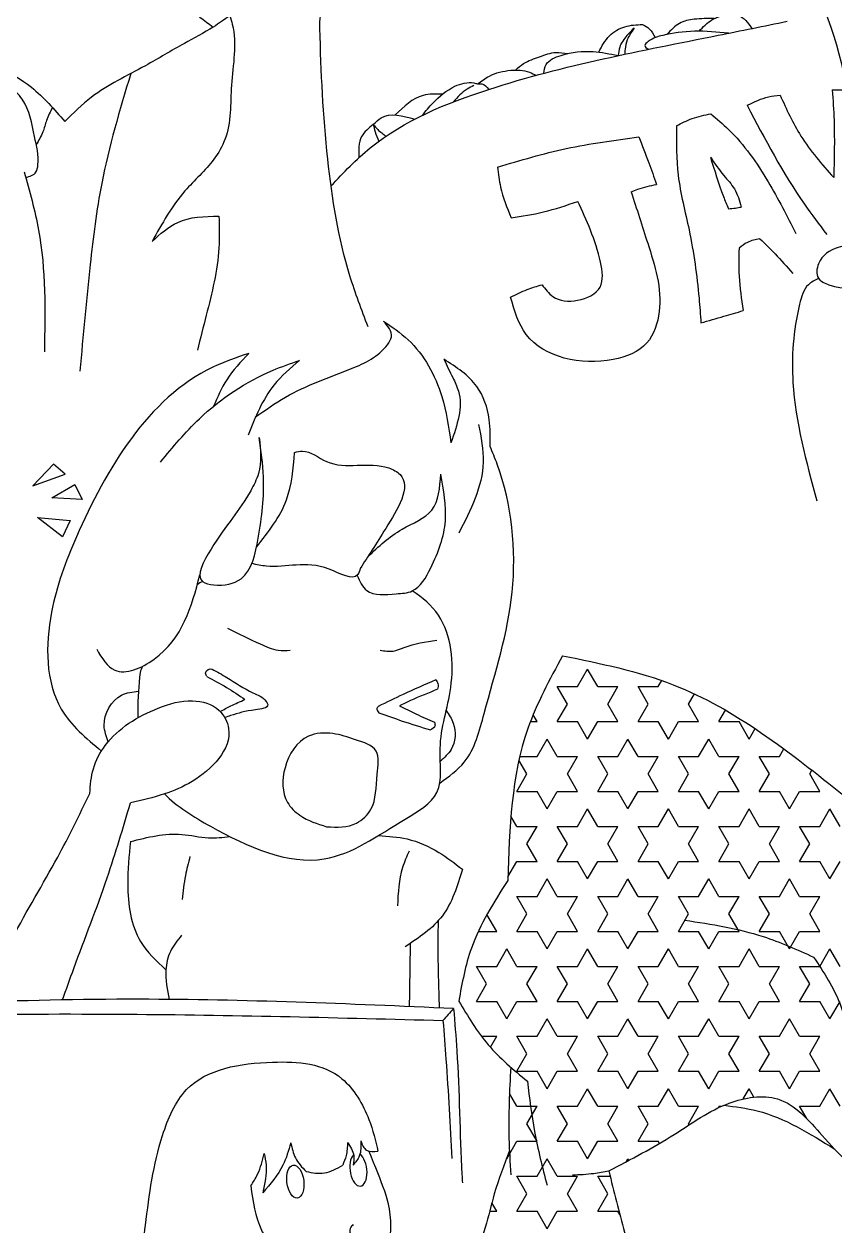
# Model space of a CAD drawing. Header units: inches. Extents: x -573 to 160, y -1 to 711.
# Drawn here: x 9.385 to 11.041, y 5.058 to 7.513 of the extents above; entities that cross this region are included whole.
import ezdxf

# ---------------------------------------------------------------- set-up
doc = ezdxf.new("R2010")
doc.units = ezdxf.units.IN
doc.header["$MEASUREMENT"] = 0
doc.layers.add('HarbyDwg', color=5, linetype='Continuous')

msp = doc.modelspace()

# ---------------------------------------------------------------- linework, layer by layer
at = {"layer": 'HarbyDwg'}
for p, q in [((9.44497, 6.61439), (9.40256, 6.57022)), ((9.46849, 6.59373), (9.44497, 6.61439)), ((9.40256, 6.57022), (9.46849, 6.59373)), ((9.4414, 6.54565), (9.4888, 6.57307)), ((9.4888, 6.57307), (9.50341, 6.54208)), ((9.50341, 6.54208), (9.4414, 6.54565)), ((9.41254, 6.5054), (9.47882, 6.49934)), ((9.46314, 6.46622), (9.41254, 6.5054)), ((9.47882, 6.49934), (9.46314, 6.46622))]:
    msp.add_line(p, q, dxfattribs=at)
at = {"layer": 'HarbyDwg', "linetype": 'Continuous'}
for p, q in [((10.51508, 6.16008), (10.5357, 6.1958)), ((10.55633, 6.16008), (10.5357, 6.1958)), ((10.68008, 6.16008), (10.68714, 6.17231)), ((10.47383, 6.16008), (10.51508, 6.16008)), ((10.49445, 6.12435), (10.47383, 6.16008)), ((10.55633, 6.16008), (10.59758, 6.16008)), ((10.57695, 6.12435), (10.59758, 6.16008)), ((10.63883, 6.16008), (10.68008, 6.16008)), ((10.65945, 6.12435), (10.63883, 6.16008)), ((10.74195, 6.12435), (10.75391, 6.14506)), ((10.47383, 6.08863), (10.49445, 6.12435)), ((10.59758, 6.08863), (10.57695, 6.12435)), ((10.63883, 6.08863), (10.65945, 6.12435)), ((10.76258, 6.08863), (10.74195, 6.12435)), ((10.43258, 6.08863), (10.42458, 6.10248)), ((10.80383, 6.08863), (10.81726, 6.11189)), ((10.41907, 6.08863), (10.43258, 6.08863)), ((10.47383, 6.08863), (10.51508, 6.08863)), ((10.5357, 6.05291), (10.51508, 6.08863)), ((10.5357, 6.05291), (10.55633, 6.08863)), ((10.55633, 6.08863), (10.59758, 6.08863)), ((10.63883, 6.08863), (10.68008, 6.08863)), ((10.7007, 6.05291), (10.68008, 6.08863)), ((10.7007, 6.05291), (10.72133, 6.08863)), ((10.72133, 6.08863), (10.76258, 6.08863)), ((10.80383, 6.08863), (10.84508, 6.08863)), ((10.8657, 6.05291), (10.84508, 6.08863)), ((10.8657, 6.05291), (10.87792, 6.07407)), ((10.43258, 6.01718), (10.4532, 6.05291)), ((10.47383, 6.01718), (10.4532, 6.05291)), ((10.59758, 6.01718), (10.6182, 6.05291)), ((10.63883, 6.01718), (10.6182, 6.05291)), ((10.76258, 6.01718), (10.7832, 6.05291)), ((10.80383, 6.01718), (10.7832, 6.05291)), ((10.39731, 6.01718), (10.43258, 6.01718)), ((10.47383, 6.01718), (10.51508, 6.01718)), ((10.49445, 5.98146), (10.51508, 6.01718)), ((10.55633, 6.01718), (10.59758, 6.01718)), ((10.57695, 5.98146), (10.55633, 6.01718)), ((10.63883, 6.01718), (10.68008, 6.01718)), ((10.65945, 5.98146), (10.68008, 6.01718)), ((10.72133, 6.01718), (10.76258, 6.01718)), ((10.74195, 5.98146), (10.72133, 6.01718)), ((10.80383, 6.01718), (10.84508, 6.01718)), ((10.82445, 5.98146), (10.84508, 6.01718)), ((10.88633, 6.01718), (10.92758, 6.01718)), ((10.90695, 5.98146), (10.88633, 6.01718)), ((10.92758, 6.01718), (10.9366, 6.03282)), ((10.41195, 5.98146), (10.39562, 6.00975)), ((10.39133, 5.94574), (10.41195, 5.98146)), ((10.51508, 5.94574), (10.49445, 5.98146)), ((10.55633, 5.94574), (10.57695, 5.98146)), ((10.68008, 5.94574), (10.65945, 5.98146)), ((10.72133, 5.94574), (10.74195, 5.98146)), ((10.84508, 5.94574), (10.82445, 5.98146)), ((10.88633, 5.94574), (10.90695, 5.98146)), ((10.98945, 5.98146), (10.99395, 5.98924)), ((11.01008, 5.94574), (10.98945, 5.98146)), ((10.39133, 5.94574), (10.43258, 5.94574)), ((10.4532, 5.91001), (10.43258, 5.94574)), ((10.4532, 5.91001), (10.47383, 5.94574)), ((10.47383, 5.94574), (10.51508, 5.94574)), ((10.55633, 5.94574), (10.59758, 5.94574)), ((10.6182, 5.91001), (10.59758, 5.94574)), ((10.6182, 5.91001), (10.63883, 5.94574)), ((10.63883, 5.94574), (10.68008, 5.94574)), ((10.72133, 5.94574), (10.76258, 5.94574)), ((10.7832, 5.91001), (10.76258, 5.94574)), ((10.7832, 5.91001), (10.80383, 5.94574)), ((10.80383, 5.94574), (10.84508, 5.94574)), ((10.88633, 5.94574), (10.92758, 5.94574)), ((10.9482, 5.91001), (10.92758, 5.94574)), ((10.9482, 5.91001), (10.96883, 5.94574)), ((10.96883, 5.94574), (11.01008, 5.94574)), ((10.39133, 5.87429), (10.37923, 5.89524)), ((10.51508, 5.87429), (10.5357, 5.91001)), ((10.55633, 5.87429), (10.5357, 5.91001)), ((10.68008, 5.87429), (10.7007, 5.91001)), ((10.72133, 5.87429), (10.7007, 5.91001)), ((10.84508, 5.87429), (10.8657, 5.91001)), ((10.88633, 5.87429), (10.8657, 5.91001)), ((11.01008, 5.87429), (11.0307, 5.91001)), ((11.05133, 5.87429), (11.0307, 5.91001)), ((10.39133, 5.87429), (10.43258, 5.87429)), ((10.41195, 5.83857), (10.43258, 5.87429)), ((10.47383, 5.87429), (10.51508, 5.87429)), ((10.49445, 5.83857), (10.47383, 5.87429)), ((10.55633, 5.87429), (10.59758, 5.87429)), ((10.57695, 5.83857), (10.59758, 5.87429)), ((10.63883, 5.87429), (10.68008, 5.87429)), ((10.65945, 5.83857), (10.63883, 5.87429)), ((10.72133, 5.87429), (10.76258, 5.87429)), ((10.74195, 5.83857), (10.76258, 5.87429)), ((10.80383, 5.87429), (10.84508, 5.87429)), ((10.82445, 5.83857), (10.80383, 5.87429)), ((10.88633, 5.87429), (10.92758, 5.87429)), ((10.90695, 5.83857), (10.92758, 5.87429)), ((10.96883, 5.87429), (11.01008, 5.87429)), ((10.98945, 5.83857), (10.96883, 5.87429)), ((10.43258, 5.80284), (10.41195, 5.83857)), ((10.47383, 5.80284), (10.49445, 5.83857)), ((10.59758, 5.80284), (10.57695, 5.83857)), ((10.63883, 5.80284), (10.65945, 5.83857)), ((10.76258, 5.80284), (10.74195, 5.83857)), ((10.80383, 5.80284), (10.82445, 5.83857)), ((10.92758, 5.80284), (10.90695, 5.83857)), ((10.96883, 5.80284), (10.98945, 5.83857)), ((10.37305, 5.77118), (10.39133, 5.80284)), ((10.39133, 5.80284), (10.43258, 5.80284)), ((10.47383, 5.80284), (10.51508, 5.80284)), ((10.5357, 5.76712), (10.51508, 5.80284)), ((10.5357, 5.76712), (10.55633, 5.80284)), ((10.55633, 5.80284), (10.59758, 5.80284)), ((10.63883, 5.80284), (10.68008, 5.80284)), ((10.7007, 5.76712), (10.68008, 5.80284)), ((10.7007, 5.76712), (10.72133, 5.80284)), ((10.72133, 5.80284), (10.76258, 5.80284)), ((10.80383, 5.80284), (10.84508, 5.80284)), ((10.8657, 5.76712), (10.84508, 5.80284)), ((10.8657, 5.76712), (10.88633, 5.80284)), ((10.88633, 5.80284), (10.92758, 5.80284)), ((10.96883, 5.80284), (11.01008, 5.80284)), ((11.0307, 5.76712), (11.01008, 5.80284)), ((11.0307, 5.76712), (11.05133, 5.80284)), ((10.43258, 5.7314), (10.4532, 5.76712)), ((10.47383, 5.7314), (10.4532, 5.76712)), ((10.59758, 5.7314), (10.6182, 5.76712)), ((10.63883, 5.7314), (10.6182, 5.76712)), ((10.76258, 5.7314), (10.7832, 5.76712)), ((10.80383, 5.7314), (10.7832, 5.76712)), ((10.92758, 5.7314), (10.9482, 5.76712)), ((10.96883, 5.7314), (10.9482, 5.76712)), ((10.39133, 5.7314), (10.43258, 5.7314)), ((10.41195, 5.69567), (10.39133, 5.7314)), ((10.47383, 5.7314), (10.51508, 5.7314)), ((10.49445, 5.69567), (10.51508, 5.7314)), ((10.55633, 5.7314), (10.59758, 5.7314)), ((10.57695, 5.69567), (10.55633, 5.7314)), ((10.63883, 5.7314), (10.68008, 5.7314)), ((10.65945, 5.69567), (10.68008, 5.7314)), ((10.72133, 5.7314), (10.76258, 5.7314)), ((10.74195, 5.69567), (10.72133, 5.7314)), ((10.80383, 5.7314), (10.84508, 5.7314)), ((10.82445, 5.69567), (10.84508, 5.7314)), ((10.88633, 5.7314), (10.92758, 5.7314)), ((10.90695, 5.69567), (10.88633, 5.7314)), ((10.96883, 5.7314), (11.01008, 5.7314)), ((10.98945, 5.69567), (11.01008, 5.7314)), ((10.35008, 5.65995), (10.33025, 5.69429)), ((10.39133, 5.65995), (10.41195, 5.69567)), ((10.51508, 5.65995), (10.49445, 5.69567)), ((10.55633, 5.65995), (10.57695, 5.69567)), ((10.68008, 5.65995), (10.65945, 5.69567)), ((10.72133, 5.65995), (10.74195, 5.69567)), ((10.84508, 5.65995), (10.82445, 5.69567)), ((10.88633, 5.65995), (10.90695, 5.69567)), ((11.01008, 5.65995), (10.98945, 5.69567)), ((10.31258, 5.65995), (10.35008, 5.65995)), ((10.39133, 5.65995), (10.43258, 5.65995)), ((10.4532, 5.62423), (10.43258, 5.65995)), ((10.4532, 5.62423), (10.47383, 5.65995)), ((10.47383, 5.65995), (10.51508, 5.65995)), ((10.55633, 5.65995), (10.59758, 5.65995)), ((10.6182, 5.62423), (10.59758, 5.65995)), ((10.6182, 5.62423), (10.63883, 5.65995)), ((10.63883, 5.65995), (10.68008, 5.65995)), ((10.72133, 5.65995), (10.76258, 5.65995)), ((10.7832, 5.62423), (10.76258, 5.65995)), ((10.7832, 5.62423), (10.80383, 5.65995)), ((10.80383, 5.65995), (10.84508, 5.65995)), ((10.88633, 5.65995), (10.92758, 5.65995)), ((10.9482, 5.62423), (10.92758, 5.65995)), ((10.9482, 5.62423), (10.96883, 5.65995)), ((10.96883, 5.65995), (11.01008, 5.65995)), ((10.35008, 5.5885), (10.3707, 5.62423)), ((10.39133, 5.5885), (10.3707, 5.62423)), ((10.51508, 5.5885), (10.5357, 5.62423)), ((10.55633, 5.5885), (10.5357, 5.62423)), ((10.68008, 5.5885), (10.7007, 5.62423)), ((10.72133, 5.5885), (10.7007, 5.62423)), ((10.84508, 5.5885), (10.8657, 5.62423)), ((10.88633, 5.5885), (10.8657, 5.62423)), ((11.01008, 5.5885), (11.0307, 5.62423)), ((11.05133, 5.5885), (11.0307, 5.62423)), ((10.30883, 5.5885), (10.35008, 5.5885)), ((10.32945, 5.55278), (10.30883, 5.5885)), ((10.39133, 5.5885), (10.43258, 5.5885)), ((10.41195, 5.55278), (10.43258, 5.5885)), ((10.47383, 5.5885), (10.51508, 5.5885)), ((10.49445, 5.55278), (10.47383, 5.5885)), ((10.55633, 5.5885), (10.59758, 5.5885)), ((10.57695, 5.55278), (10.59758, 5.5885)), ((10.63883, 5.5885), (10.68008, 5.5885)), ((10.65945, 5.55278), (10.63883, 5.5885)), ((10.72133, 5.5885), (10.76258, 5.5885)), ((10.74195, 5.55278), (10.76258, 5.5885)), ((10.80383, 5.5885), (10.84508, 5.5885)), ((10.82445, 5.55278), (10.80383, 5.5885)), ((10.88633, 5.5885), (10.92758, 5.5885)), ((10.90695, 5.55278), (10.92758, 5.5885)), ((10.96883, 5.5885), (11.01008, 5.5885)), ((10.98945, 5.55278), (10.96883, 5.5885)), ((10.30883, 5.51705), (10.32945, 5.55278)), ((10.43258, 5.51705), (10.41195, 5.55278)), ((10.47383, 5.51705), (10.49445, 5.55278)), ((10.59758, 5.51705), (10.57695, 5.55278)), ((10.63883, 5.51705), (10.65945, 5.55278)), ((10.76258, 5.51705), (10.74195, 5.55278)), ((10.80383, 5.51705), (10.82445, 5.55278)), ((10.92758, 5.51705), (10.90695, 5.55278)), ((10.96883, 5.51705), (10.98945, 5.55278)), ((10.30883, 5.51705), (10.35008, 5.51705)), ((10.3707, 5.48133), (10.35008, 5.51705)), ((10.3707, 5.48133), (10.39133, 5.51705)), ((10.39133, 5.51705), (10.43258, 5.51705)), ((10.47383, 5.51705), (10.51508, 5.51705)), ((10.5357, 5.48133), (10.51508, 5.51705)), ((10.5357, 5.48133), (10.55633, 5.51705)), ((10.55633, 5.51705), (10.59758, 5.51705)), ((10.63883, 5.51705), (10.68008, 5.51705)), ((10.7007, 5.48133), (10.68008, 5.51705)), ((10.7007, 5.48133), (10.72133, 5.51705)), ((10.72133, 5.51705), (10.76258, 5.51705)), ((10.80383, 5.51705), (10.84508, 5.51705)), ((10.8657, 5.48133), (10.84508, 5.51705)), ((10.8657, 5.48133), (10.88633, 5.51705)), ((10.88633, 5.51705), (10.92758, 5.51705)), ((10.96883, 5.51705), (11.01008, 5.51705)), ((11.0307, 5.48133), (11.01008, 5.51705)), ((11.0307, 5.48133), (11.05133, 5.51705)), ((10.43258, 5.44561), (10.4532, 5.48133)), ((10.47383, 5.44561), (10.4532, 5.48133)), ((10.59758, 5.44561), (10.6182, 5.48133)), ((10.63883, 5.44561), (10.6182, 5.48133)), ((10.76258, 5.44561), (10.7832, 5.48133)), ((10.80383, 5.44561), (10.7832, 5.48133)), ((10.92758, 5.44561), (10.9482, 5.48133)), ((10.96883, 5.44561), (10.9482, 5.48133)), ((10.31905, 5.44561), (10.35008, 5.44561)), ((10.33719, 5.42329), (10.35008, 5.44561)), ((10.39133, 5.44561), (10.43258, 5.44561)), ((10.41195, 5.40988), (10.39133, 5.44561)), ((10.47383, 5.44561), (10.51508, 5.44561)), ((10.49445, 5.40988), (10.51508, 5.44561)), ((10.55633, 5.44561), (10.59758, 5.44561)), ((10.57695, 5.40988), (10.55633, 5.44561)), ((10.63883, 5.44561), (10.68008, 5.44561)), ((10.65945, 5.40988), (10.68008, 5.44561)), ((10.72133, 5.44561), (10.76258, 5.44561)), ((10.74195, 5.40988), (10.72133, 5.44561)), ((10.80383, 5.44561), (10.84508, 5.44561)), ((10.82445, 5.40988), (10.84508, 5.44561)), ((10.88633, 5.44561), (10.92758, 5.44561)), ((10.90695, 5.40988), (10.88633, 5.44561)), ((10.96883, 5.44561), (11.01008, 5.44561)), ((10.98945, 5.40988), (11.01008, 5.44561)), ((10.39133, 5.37416), (10.41195, 5.40988)), ((10.51508, 5.37416), (10.49445, 5.40988)), ((10.55633, 5.37416), (10.57695, 5.40988)), ((10.68008, 5.37416), (10.65945, 5.40988)), ((10.72133, 5.37416), (10.74195, 5.40988)), ((10.84508, 5.37416), (10.82445, 5.40988)), ((10.88633, 5.37416), (10.90695, 5.40988)), ((11.01008, 5.37416), (10.98945, 5.40988)), ((10.39133, 5.37416), (10.43258, 5.37416)), ((10.4532, 5.33844), (10.43258, 5.37416)), ((10.4532, 5.33844), (10.47383, 5.37416)), ((10.47383, 5.37416), (10.51508, 5.37416)), ((10.55633, 5.37416), (10.59758, 5.37416)), ((10.6182, 5.33844), (10.59758, 5.37416)), ((10.6182, 5.33844), (10.63883, 5.37416)), ((10.63883, 5.37416), (10.68008, 5.37416)), ((10.72133, 5.37416), (10.76258, 5.37416)), ((10.7832, 5.33844), (10.76258, 5.37416)), ((10.7832, 5.33844), (10.80383, 5.37416)), ((10.80383, 5.37416), (10.84508, 5.37416)), ((10.88633, 5.37416), (10.92758, 5.37416)), ((10.9482, 5.33844), (10.92758, 5.37416)), ((10.9482, 5.33844), (10.96883, 5.37416)), ((10.96883, 5.37416), (11.01008, 5.37416)), ((10.39133, 5.30271), (10.37625, 5.32883)), ((10.51508, 5.30271), (10.5357, 5.33844)), ((10.55633, 5.30271), (10.5357, 5.33844)), ((10.68008, 5.30271), (10.7007, 5.33844)), ((10.72133, 5.30271), (10.7007, 5.33844)), ((10.85374, 5.31771), (10.8657, 5.33844)), ((10.87552, 5.32144), (10.8657, 5.33844)), ((11.01008, 5.30271), (11.0307, 5.33844)), ((11.05133, 5.30271), (11.0307, 5.33844)), ((10.39133, 5.30271), (10.43258, 5.30271)), ((10.41195, 5.26699), (10.43258, 5.30271)), ((10.47383, 5.30271), (10.51508, 5.30271)), ((10.49445, 5.26699), (10.47383, 5.30271)), ((10.55633, 5.30271), (10.59758, 5.30271)), ((10.57695, 5.26699), (10.59758, 5.30271)), ((10.63883, 5.30271), (10.68008, 5.30271)), ((10.65945, 5.26699), (10.63883, 5.30271)), ((10.72133, 5.30271), (10.76258, 5.30271)), ((10.74195, 5.26699), (10.76258, 5.30271)), ((10.80383, 5.30271), (10.80969, 5.30271)), ((10.80505, 5.3006), (10.80383, 5.30271)), ((10.96883, 5.30271), (11.01008, 5.30271)), ((10.98315, 5.27791), (10.96883, 5.30271)), ((10.43258, 5.23127), (10.41195, 5.26699)), ((10.47383, 5.23127), (10.49445, 5.26699)), ((10.59758, 5.23127), (10.57695, 5.26699)), ((10.63883, 5.23127), (10.65945, 5.26699)), ((10.74314, 5.26494), (10.74195, 5.26699)), ((10.3707, 5.19554), (10.39133, 5.23127)), ((10.39133, 5.23127), (10.43258, 5.23127)), ((10.47383, 5.23127), (10.51508, 5.23127)), ((10.5357, 5.19554), (10.51508, 5.23127)), ((10.5357, 5.19554), (10.55633, 5.23127)), ((10.55633, 5.23127), (10.59758, 5.23127)), ((10.63883, 5.23127), (10.68008, 5.23127)), ((10.68257, 5.22695), (10.68008, 5.23127)), ((10.3707, 5.19554), (10.37009, 5.1966)), ((10.43258, 5.15982), (10.4532, 5.19554)), ((10.47383, 5.15982), (10.4532, 5.19554)), ((10.61469, 5.18946), (10.6182, 5.19554)), ((10.62007, 5.19231), (10.6182, 5.19554)), ((10.39133, 5.15982), (10.43258, 5.15982)), ((10.41195, 5.1241), (10.39133, 5.15982)), ((10.47383, 5.15982), (10.51508, 5.15982)), ((10.49445, 5.1241), (10.51508, 5.15982)), ((10.55633, 5.15982), (10.5817, 5.15982)), ((10.57695, 5.1241), (10.55633, 5.15982)), ((10.39133, 5.08837), (10.41195, 5.1241)), ((10.51508, 5.08837), (10.49445, 5.1241)), ((10.55633, 5.08837), (10.57695, 5.1241)), ((10.33576, 5.08837), (10.35008, 5.08837)), ((10.35008, 5.08837), (10.34023, 5.10543)), ((10.39133, 5.08837), (10.43258, 5.08837)), ((10.4532, 5.05265), (10.43258, 5.08837)), ((10.4532, 5.05265), (10.47383, 5.08837)), ((10.47383, 5.08837), (10.51508, 5.08837)), ((10.55633, 5.08837), (10.59758, 5.08837)), ((10.60145, 5.08166), (10.59758, 5.08837))]:
    msp.add_line(p, q, dxfattribs=at)
at = {"layer": 'HarbyDwg'}
msp.add_ellipse((9.93883, 5.14885), major_axis=(-0.00418, 0.03353), ratio=0.5105693, dxfattribs=at)
msp.add_ellipse((10.06773, 5.17317), major_axis=(-0.00418, 0.03353), ratio=0.5105693, start_param=0.3640889, end_param=5.8683088, dxfattribs=at)
for points in [[(10.08741, 6.89504), (10.05036, 6.99903), (10.00508, 7.23767), (9.98913, 7.50442), (9.98913, 7.51691), (10.05518, 7.62754), (10.19978, 7.69713), (10.46576, 7.77207), (10.74625, 7.8174), (10.846, 7.80443), (10.94317, 7.6917), (11.02002, 7.54159), (11.08762, 7.24568)], [(9.25362, 7.49134), (9.30241, 7.57085), (9.46642, 7.65279), (9.51984, 7.66203), (9.55908, 7.66097), (9.64182, 7.60584), (9.71712, 7.54753), (9.77122, 7.50724)], [(9.80494, 7.53027), (9.77122, 7.50724), (9.71223, 7.47386), (9.63264, 7.4282), (9.5224, 7.36377), (9.46793, 7.31418)], [(9.80494, 7.53027), (9.81013, 7.51284), (9.80852, 7.3884), (9.79521, 7.27784), (9.77254, 7.23722), (9.71342, 7.17242), (9.64625, 7.06921)], [(10.79422, 7.52441), (10.75352, 7.52307), (10.7233, 7.51462), (10.69785, 7.49207)], [(10.76351, 7.49863), (10.78938, 7.52179), (10.82805, 7.53229), (10.84341, 7.53101), (10.8711, 7.50421)], [(9.25362, 7.49134), (9.33175, 7.42989), (9.39984, 7.38419), (9.46793, 7.31418)], [(10.55842, 7.4561), (10.5807, 7.48951), (10.61186, 7.50792), (10.64803, 7.51228)], [(10.6306, 7.50492), (10.61617, 7.49007), (10.60131, 7.46604), (10.59813, 7.44885)], [(10.6306, 7.50492), (10.61661, 7.48089), (10.61224, 7.46189), (10.61164, 7.45175)], [(10.64803, 7.51228), (10.66177, 7.50357), (10.674, 7.48574)], [(10.82329, 7.49453), (10.75389, 7.49855), (10.68924, 7.49018), (10.65976, 7.47779), (10.65272, 7.46942), (10.6599, 7.46182)], [(10.38871, 7.41944), (10.40506, 7.43248), (10.4378, 7.44654), (10.47117, 7.45535), (10.49564, 7.45296)], [(10.44605, 7.41268), (10.4509, 7.43044), (10.48148, 7.44934), (10.54681, 7.45712), (10.59813, 7.44885)], [(10.31108, 7.39098), (10.33514, 7.40698), (10.37867, 7.41882), (10.41698, 7.41499), (10.43048, 7.40849)], [(9.38821, 7.19981), (9.40903, 7.21087), (9.41327, 7.22548), (9.4062, 7.28343), (9.38122, 7.35976), (9.36896, 7.3739), (9.29024, 7.405), (9.24091, 7.39784), (9.20256, 7.37249), (9.18418, 7.34893), (9.17711, 7.32631), (9.17664, 7.30969)], [(9.60271, 7.41221), (9.54336, 7.18759), (9.51986, 7.02187), (9.49889, 6.8041)], [(10.19833, 7.32686), (10.22007, 7.3523), (10.26495, 7.38612), (10.30337, 7.39308), (10.31108, 7.39098)], [(10.31108, 7.39098), (10.31995, 7.39121), (10.33382, 7.37974)], [(10.23932, 7.37012), (10.19994, 7.36764), (10.14271, 7.32771)], [(10.30361, 7.38748), (10.2896, 7.38047), (10.26115, 7.35408)], [(10.86193, 7.34733), (10.90515, 7.36475), (10.92886, 7.36824)], [(10.92886, 7.36824), (10.97138, 7.28461), (11.03831, 7.1996)], [(11.03552, 7.37869), (11.03901, 7.31667), (11.03831, 7.1996)], [(9.44288, 7.34289), (9.43072, 7.31642), (9.42317, 7.29286), (9.40976, 7.26709)], [(10.86193, 7.34733), (10.97878, 7.14512), (11.02431, 7.08354)], [(10.09814, 7.30798), (10.11422, 7.32192), (10.18296, 7.31908)], [(10.7171, 7.30511), (10.74965, 7.3204), (10.78725, 7.3301)], [(10.78725, 7.3301), (10.82364, 7.29797), (10.90431, 7.19127), (10.96132, 7.08578)], [(10.09814, 7.30798), (10.07432, 7.28388), (10.06882, 7.24029)], [(10.09814, 7.30798), (10.10163, 7.29345), (10.10968, 7.27407)], [(10.09814, 7.30798), (10.10708, 7.29794), (10.12412, 7.28425)], [(10.35193, 7.22102), (10.49204, 7.25904), (10.64046, 7.28264)], [(10.64046, 7.28264), (10.66058, 7.23), (10.67658, 7.18591)], [(10.35193, 7.22102), (10.35812, 7.18036), (10.37934, 7.11761)], [(10.78666, 7.24153), (10.81321, 7.16112), (10.82332, 7.13619)], [(10.78666, 7.24153), (10.81388, 7.20424), (10.83545, 7.17662), (10.84961, 7.13956)], [(9.38483, 7.2117), (9.41463, 7.09248), (9.42638, 6.84399)], [(10.62474, 7.17079), (10.6585, 7.06571), (10.68207, 6.92609), (10.65661, 6.862), (10.58778, 6.82808), (10.41054, 6.87897), (10.37848, 6.9553)], [(10.62474, 7.17079), (10.63864, 7.1759), (10.67658, 7.18591)], [(10.37934, 7.11761), (10.44585, 7.12957), (10.51566, 7.15115)], [(10.44284, 6.98095), (10.46482, 6.95684), (10.51518, 6.94904), (10.56128, 6.97598), (10.56199, 7.02703), (10.51566, 7.15115)], [(9.64625, 7.06921), (9.6986, 7.10827), (9.78275, 7.12114)], [(9.78275, 7.12114), (9.78275, 7.05615), (9.75699, 6.91861), (9.73889, 6.84743)], [(10.82332, 7.13619), (10.83792, 7.1375), (10.84961, 7.13956)], [(10.88758, 7.07487), (10.86218, 7.0673), (10.84509, 7.05547)], [(10.88758, 7.07487), (10.91848, 7.04398), (10.95466, 7.00405)], [(10.84509, 7.05547), (10.84509, 6.99855), (10.85353, 6.92803)], [(11.26465, 6.93128), (11.25454, 6.93224), (11.25334, 6.92146), (11.25625, 6.90781), (11.26096, 6.90087), (11.27236, 6.89097), (11.2897, 6.89592), (11.3063, 6.9031), (11.32835, 6.92267), (11.32637, 6.94248), (11.30255, 6.98837), (11.27937, 7.01459), (11.20263, 7.05229), (11.08637, 7.06178), (11.04773, 7.05704), (11.0074, 7.02384), (11.00706, 6.99436), (11.02875, 6.98081), (11.11654, 6.97166), (11.1816, 6.9699), (11.24887, 6.97176)], [(10.37848, 6.9553), (10.41234, 6.97102), (10.44284, 6.98095)], [(11.00753, 6.99363), (10.98658, 6.98084), (10.96876, 6.94131), (10.95515, 6.78095), (11.00395, 6.53926)], [(10.76711, 6.90302), (10.81422, 6.9163), (10.85353, 6.92803)], [(9.85701, 6.71), (9.9188, 6.7514), (10.0535, 6.80962), (10.12703, 6.85838), (10.13504, 6.8744), (10.11868, 6.90667)], [(10.11868, 6.90667), (10.16929, 6.86837), (10.23796, 6.75276), (10.25676, 6.6581)], [(9.84384, 6.84061), (9.77043, 6.81232), (9.49183, 6.46567), (9.44094, 6.31171), (9.4609, 6.11393), (9.54284, 6.02827)], [(9.66341, 6.6187), (9.74301, 6.70711), (9.89337, 6.80613), (9.94719, 6.82636)], [(9.84384, 6.84061), (9.79873, 6.78668), (9.77188, 6.73254)], [(9.94719, 6.82636), (9.8955, 6.77615), (9.84235, 6.67353)], [(10.33684, 6.65033), (10.33483, 6.70579), (10.30953, 6.77299), (10.2423, 6.82863)], [(10.2423, 6.82863), (10.26037, 6.79106), (10.27194, 6.7636), (10.25676, 6.6581)], [(10.31314, 6.69568), (10.32254, 6.61836), (10.27266, 6.47312)], [(9.8653, 6.66859), (9.87383, 6.58825), (9.86287, 6.46288), (9.82808, 6.38033), (9.77224, 6.36789), (9.74955, 6.37495), (9.76672, 6.44057), (9.84772, 6.56017), (9.86341, 6.59504), (9.8653, 6.66859)], [(9.85955, 6.44508), (9.92074, 6.54126), (9.9375, 6.63824)], [(9.9375, 6.63824), (9.95337, 6.64088), (10.00276, 6.61972), (10.12976, 6.6065), (10.15269, 6.59328), (10.12359, 6.48308), (10.07145, 6.40113)], [(10.23376, 5.96293), (10.28385, 6.00559), (10.3245, 6.10506), (10.38168, 6.353), (10.35106, 6.61426), (10.33684, 6.65033)], [(10.065, 6.38723), (10.08478, 6.35616), (10.14449, 6.34953), (10.17749, 6.3553), (10.21548, 6.40258), (10.24533, 6.49874), (10.23604, 6.59357)], [(10.0874, 6.42601), (10.15709, 6.4815), (10.21747, 6.52063), (10.23604, 6.59357)], [(10.07145, 6.40113), (10.0662, 6.38866), (10.00782, 6.39993), (9.87977, 6.4059), (9.84996, 6.41135)], [(9.53319, 6.23633), (9.56996, 6.1936), (9.65033, 6.21582), (9.74399, 6.38814)], [(9.80036, 6.27925), (9.86712, 6.24703), (9.90396, 6.23437), (9.92813, 6.23437)], [(10.11231, 6.23437), (10.13883, 6.23264), (10.16083, 6.23997), (10.22775, 6.25463)], [(10.48478, 6.22307), (10.41389, 6.07456), (10.37282, 5.76407)], [(10.48478, 6.22307), (10.71027, 6.16378), (11.05933, 5.93747)], [(9.75784, 6.18086), (9.75587, 6.18937), (9.7688, 6.1958), (9.76947, 6.19555)], [(9.7688, 6.1958), (9.79919, 6.17837), (9.85201, 6.1475), (9.87941, 6.12957), (9.8824, 6.12309), (9.85749, 6.11263), (9.80667, 6.10068), (9.79461, 6.09666)], [(9.75784, 6.18086), (9.7982, 6.15845), (9.83606, 6.13355)], [(10.22559, 6.1736), (10.15887, 6.14392), (10.10802, 6.11952)], [(10.22559, 6.1736), (10.23013, 6.16611), (10.2295, 6.15449)], [(9.55675, 6.04739), (9.54849, 6.0807), (9.58398, 6.14258), (9.61866, 6.15049)], [(10.2295, 6.15449), (10.17415, 6.13125), (10.15182, 6.12055)], [(9.51909, 5.94173), (9.52655, 5.99224), (9.55082, 6.03991), (9.65875, 6.11602), (9.72903, 6.13107), (9.78342, 6.111), (9.80266, 6.0742), (9.72819, 5.96632), (9.67159, 5.94066), (9.60204, 5.92233)], [(9.7853, 6.10912), (9.80717, 6.1206), (9.83606, 6.13355)], [(10.10802, 6.11952), (10.10537, 6.11384), (10.10955, 6.10669)], [(10.15182, 6.12055), (10.18485, 6.10428), (10.22299, 6.08707)], [(10.10955, 6.10669), (10.15728, 6.08968), (10.21463, 6.07156)], [(10.24698, 6.11099), (10.26145, 6.08519), (10.25713, 6.03152), (10.23506, 6.00786)], [(10.00262, 5.87363), (9.94814, 5.89705), (9.92288, 5.92356), (9.91782, 5.99426), (9.96582, 6.05864), (10.01521, 6.06406), (10.06192, 6.05125), (10.10404, 6.02836), (10.10588, 5.98076), (10.09305, 5.90936), (10.06375, 5.88098), (10.00262, 5.87363)], [(10.22299, 6.08707), (10.22402, 6.07962), (10.21463, 6.07156)], [(9.32234, 5.51654), (9.32447, 5.54408), (9.36118, 5.64601), (9.45354, 5.81166), (9.51909, 5.94173)], [(9.46336, 5.5199), (9.48644, 5.58419), (9.55458, 5.76907), (9.60204, 5.92233)], [(9.60225, 5.84359), (9.59663, 5.75604), (9.62281, 5.63935), (9.67447, 5.58135)], [(9.60225, 5.84359), (9.7071, 5.85815), (9.76185, 5.85116), (9.80475, 5.85366)], [(10.10885, 5.85575), (10.16714, 5.84869), (10.23173, 5.82141), (10.27995, 5.78685)], [(10.17122, 5.82403), (10.15797, 5.79049), (10.14737, 5.71191)], [(9.72372, 5.81286), (9.71434, 5.77379), (9.70809, 5.72535)], [(10.27995, 5.78685), (10.23926, 5.69187), (10.16301, 5.62836)], [(10.37282, 5.76407), (10.29837, 5.6255), (10.2727, 5.51773)], [(10.23042, 5.68123), (10.22994, 5.632), (10.23281, 5.50365)], [(10.73467, 5.68287), (10.89431, 5.64941), (10.9973, 5.60738)], [(9.70652, 5.6519), (9.68385, 5.61908), (9.67447, 5.58135), (9.68151, 5.52098)], [(10.17334, 5.63524), (10.17262, 5.57718), (10.17154, 5.50631)], [(10.9973, 5.60738), (11.05137, 5.51129), (11.08913, 5.37661), (11.13719, 5.29082)], [(10.26205, 5.50237), (10.24037, 5.4779)], [(10.26205, 5.50237), (10.26868, 5.41618), (10.27911, 5.16328), (10.28005, 5.14623)], [(10.2727, 5.51773), (10.33281, 5.42834), (10.41285, 5.35373)], [(10.24037, 5.4779), (10.24646, 5.39874), (10.25864, 5.19571)], [(10.37878, 5.38259), (10.3751, 5.23706), (10.37889, 5.16288)], [(10.41285, 5.35373), (10.4272, 5.2515), (10.45285, 5.14138)], [(10.57902, 5.17076), (10.7125, 5.24513), (10.8248, 5.30891), (10.92356, 5.31784), (11.01474, 5.24333), (11.06821, 5.1885), (11.17098, 5.12394)], [(10.81432, 5.30473), (10.88211, 5.29331), (11.04049, 5.21492)], [(10.07272, 5.23217), (10.06951, 5.20098), (10.05712, 5.18237)], [(10.07272, 5.23217), (10.08423, 5.21277), (10.10761, 5.21069)], [(9.84783, 5.13992), (9.86187, 5.16384), (9.87519, 5.20654)], [(9.92955, 5.22804), (9.91349, 5.18237), (9.87219, 5.12621)], [(9.87519, 5.20654), (9.87907, 5.18237), (9.87219, 5.12621)], [(9.92955, 5.22804), (9.93919, 5.19731), (9.96075, 5.16933)], [(10.04565, 5.22896), (10.04244, 5.2019), (10.03555, 5.18237)], [(10.04565, 5.22896), (10.05804, 5.2019), (10.05712, 5.18237)], [(10.376, 5.21242), (10.34527, 5.1236), (10.32674, 5.05522), (10.27258, 4.91561)], [(9.96075, 5.16933), (9.99838, 5.16658), (10.03555, 5.18237)], [(10.5051, 5.16247), (10.54834, 5.16571), (10.57902, 5.17076)], [(10.57902, 5.17076), (10.61141, 5.0455), (10.66673, 4.87553)], [(9.84783, 5.13992), (9.86991, 5.04935), (9.88237, 5.025), (9.8886, 5.01255), (9.91692, 4.97688), (9.93165, 4.9248), (9.92259, 4.88687), (9.90392, 4.86232)], [(10.05726, 5.06138), (10.05096, 5.05328), (10.05246, 5.03678)]]:
    msp.add_spline(points, degree=3, dxfattribs=at)
for points, knots in [([(10.01169, 7.18282), (10.03744, 7.20986), (10.12567, 7.30253), (10.40065, 7.41367), (10.69203, 7.46754), (10.89615, 7.50931), (10.94317, 7.51893)], [0, 0, 0, 0, 11.1402681, 38.1726387, 86.25327, 100.642467, 100.642467, 100.642467, 100.642467]), ([(11.03552, 7.37869), (11.0425, 7.37909), (11.05277, 7.37968), (11.06273, 7.37767), (11.06591, 7.37688)], [0, 0, 0, 0, 2.0795355, 3.0600935, 3.0600935, 3.0600935, 3.0600935]), ([(10.7171, 7.30511), (10.71694, 7.27138), (10.71661, 7.1995), (10.74737, 7.08423), (10.76143, 6.98334), (10.76601, 6.91976), (10.76711, 6.90302)], [0, 0, 0, 0, 10.075226, 21.4700419, 35.5654564, 40.5951841, 40.5951841, 40.5951841, 40.5951841]), ([(9.67159, 5.94066), (9.69721, 5.91484), (9.80334, 5.84899), (9.98657, 5.76798), (10.13002, 5.87206), (10.24551, 5.93683), (10.22553, 6.04985), (10.26731, 6.16075), (10.25644, 6.29268), (10.19865, 6.34189), (10.17749, 6.3553)], [26.2635891, 26.2635891, 26.2635891, 26.2635891, 37.3674535, 61.5573724, 79.9976443, 88.4381107, 97.4096604, 110.0504026, 125.0575175, 132.3836953, 132.3836953, 132.3836953, 132.3836953]), ([(9.62169, 6.18877), (9.61948, 6.16276), (9.61688, 6.13232), (9.61691, 6.10069), (9.61698, 6.09608)], [0, 0, 0, 0, 7.9066234, 9.2498451, 9.2498451, 9.2498451, 9.2498451]), ([(10.26205, 5.50237), (10.04792, 5.51174), (9.7129, 5.5264), (9.37785, 5.51852), (9.25695, 5.51449)], [0, 0, 0, 0, 64.2687343, 100.5508513, 100.5508513, 100.5508513, 100.5508513]), ([(9.25389, 5.4901), (9.37447, 5.49124), (9.70336, 5.49228), (10.03214, 5.48348), (10.24037, 5.4779)], [27.3515153, 27.3515153, 27.3515153, 27.3515153, 63.5260774, 126.0125293, 126.0125293, 126.0125293, 126.0125293]), ([(9.56934, 4.82278), (9.5695, 4.83335), (9.5698, 4.85306), (9.54392, 4.90131), (9.57915, 4.95745), (9.62609, 5.00315), (9.638, 5.10332), (9.65278, 5.21591), (9.7189, 5.37296), (9.87993, 5.39969), (10.02923, 5.38799), (10.09033, 5.28475), (10.10257, 5.23227), (10.10761, 5.21069)], [0, 0, 0, 0, 3.1262249, 5.8301285, 15.7503597, 19.1374987, 25.550186, 44.2375328, 54.8091033, 73.2413379, 87.8038992, 97.1704234, 103.7104351, 103.7104351, 103.7104351, 103.7104351]), ([(10.08916, 5.21073), (10.10127, 5.18103), (10.12672, 5.11861), (10.13331, 5.0772), (10.13648, 4.99821), (10.0035, 4.92232), (9.94844, 4.92405), (9.93165, 4.92458)], [107.389377, 107.389377, 107.389377, 107.389377, 112.4672676, 118.0643625, 123.8057642, 135.2939943, 140.3313704, 140.3313704, 140.3313704, 140.3313704])]:
    msp.add_open_spline(points, degree=3, knots=knots, dxfattribs=at)
for points in [[(9.74955, 6.37495), (9.74582, 6.37278), (9.74217, 6.37051), (9.7386, 6.36815)], [(9.6268, 6.20141), (9.62509, 6.1972), (9.62339, 6.19299), (9.62169, 6.18877)]]:
    msp.add_open_spline(points, degree=3, dxfattribs=at)

doc.saveas('drawing.dxf')
